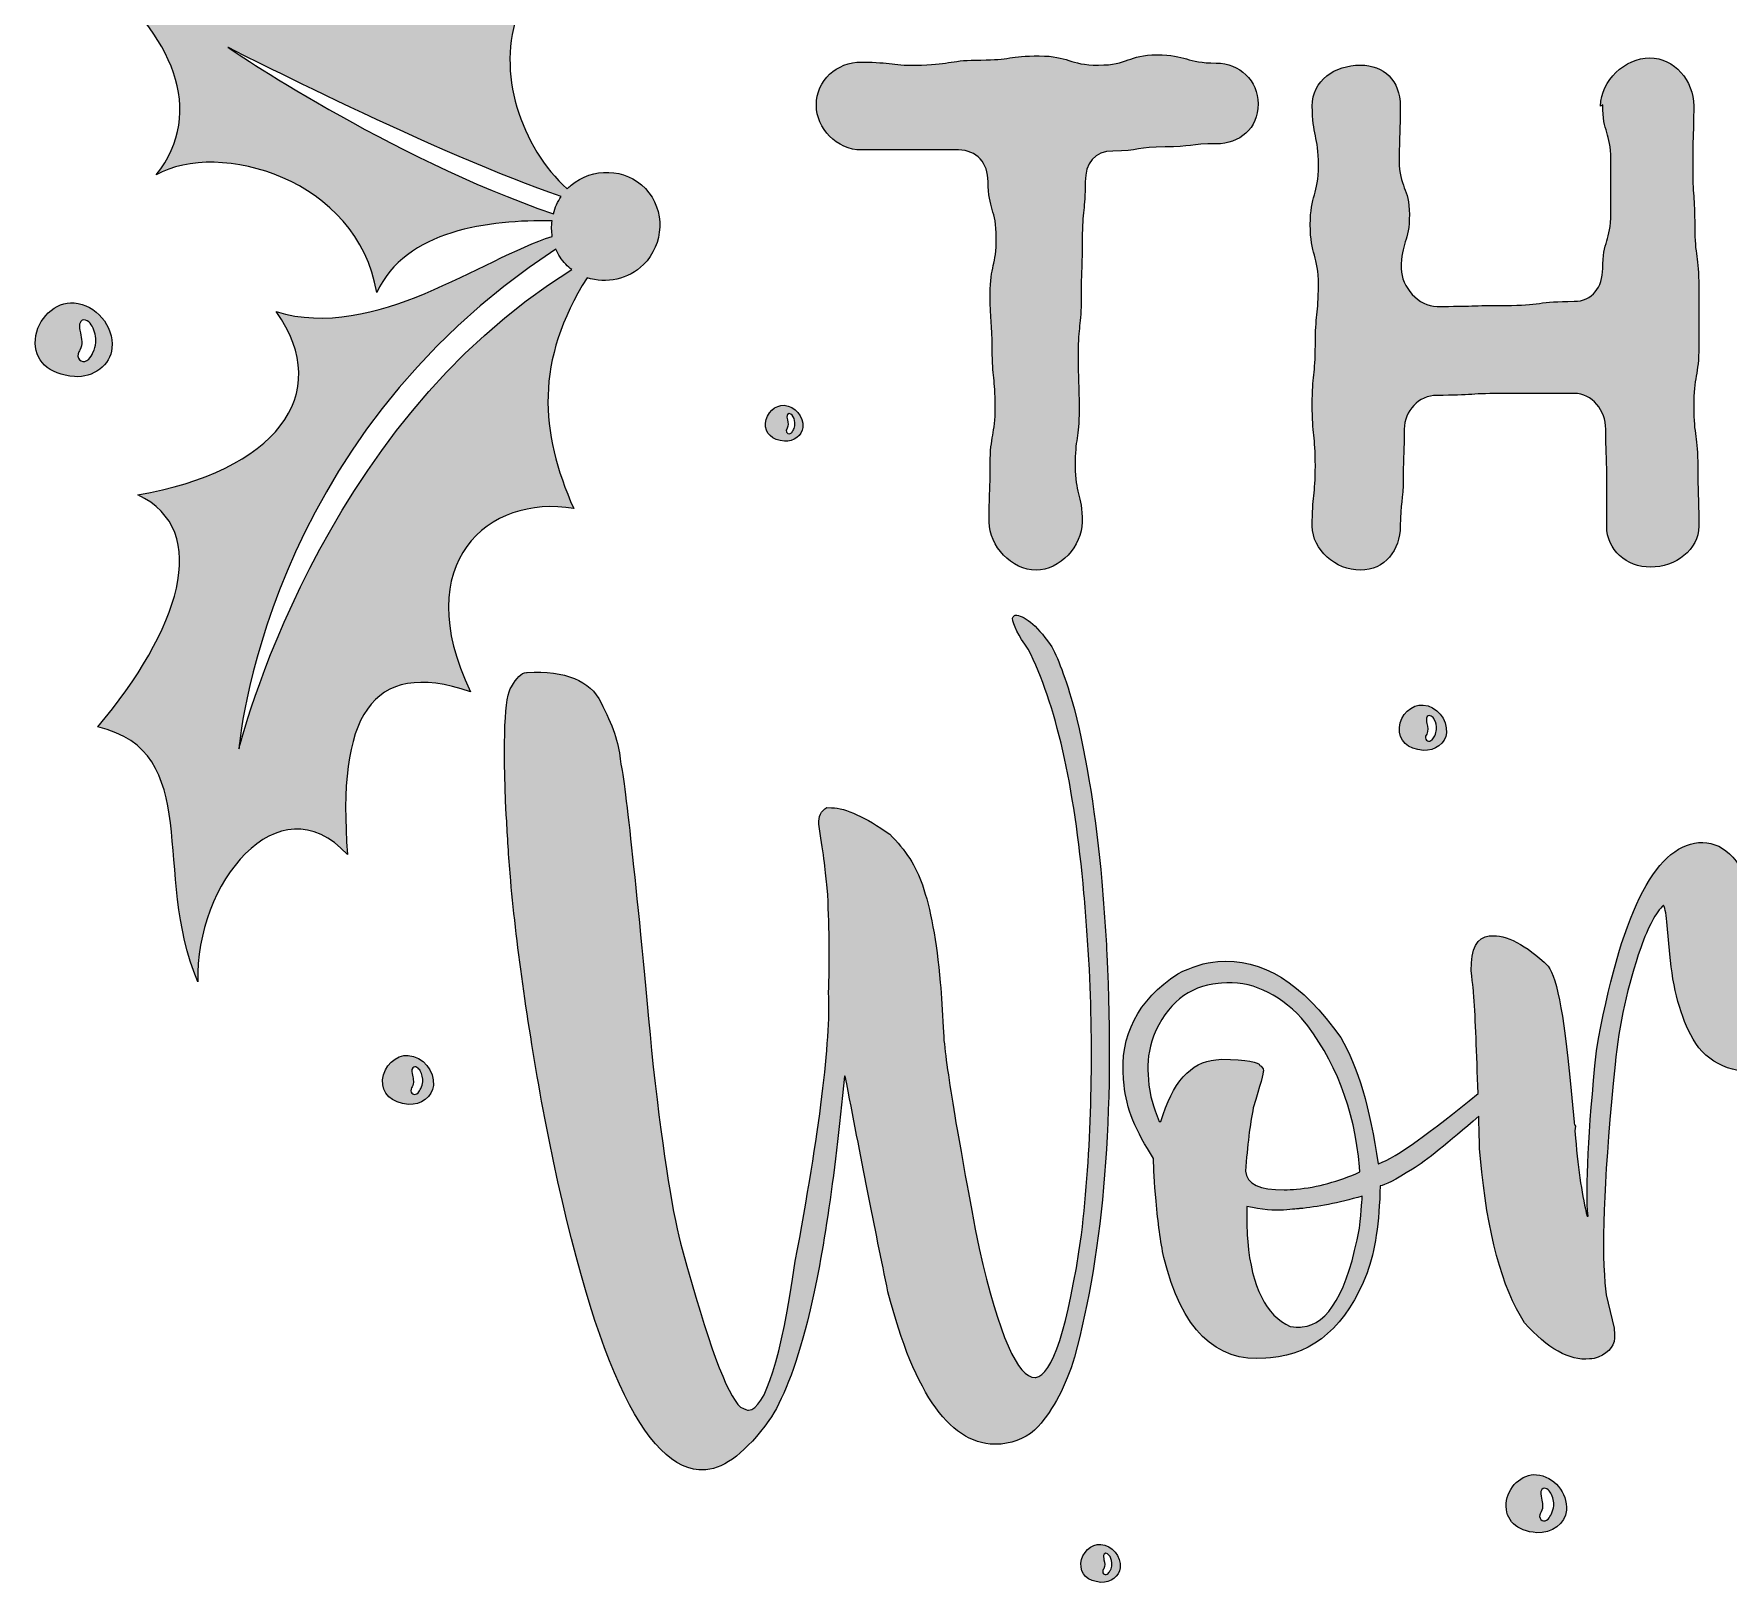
# Model space of a CAD drawing. Header units: inches. Extents: x 89 to 991, y -981 to -100.
# Drawn here: x 89 to 610, y -962 to -485 of the extents above; entities that cross this region are included whole.
import ezdxf

# ---------------------------------------------------------------- set-up
doc = ezdxf.new("R2010")
doc.units = ezdxf.units.IN
doc.header["$MEASUREMENT"] = 0
doc.layers.add('Layer 1', color=7, linetype='Continuous')

# ---------------------------------------------------------------- blocks, each defined once
blk = doc.blocks.new('block 2')
at = {"layer": 'Layer 1', "true_color": 0xffffff}
h = blk.add_hatch(color=7, dxfattribs=at)
h.dxf.hatch_style = 2
edge = h.paths.add_edge_path()
edge.add_spline(control_points=[(255, -630.78), (244.44, -607.07), (243.06, -585.25), (259.08, -559.68), (264.98, -561.64), (271.87, -560.22), (276.47, -555.66), (282.74, -549.44), (283.33, -538.84), (277.06, -532.25), (270.92, -525.8), (260.66, -525.75), (254.19, -531.19), (253.76, -531.55), (253.34, -531.94), (252.95, -532.34), (238.74, -519.51), (230.91, -496.26), (237.99, -477.56), (219.1, -485.44), (179.45, -483.73), (178.11, -443.88), (167.65, -462.53), (147.37, -483.06), (108.23, -466.61), (131, -483.97), (142.04, -508.7), (126.44, -528.02), (145.55, -517.09), (188.56, -529.23), (194.31, -564.29), (203.17, -544.95), (229.03, -541.82), (248.31, -542.2), (248.11, -543.79), (248.13, -545.4), (248.38, -546.99), (226.95, -553.51), (193.75, -579.46), (163.37, -570.14), (181.69, -595.89), (162.62, -619.34), (120.77, -626.56), (143.89, -637.51), (133.38, -668.39), (108.42, -698.01), (141.24, -705.7), (124.94, -743.04), (139.25, -776.47), (138.33, -746.47), (163.91, -714.28), (185.33, -737.32), (182, -695.25), (192.31, -676.67), (223.19, -687.17), (204.11, -647.51), (228.66, -626.31), (255, -630.78)], knot_values=[0, 0, 0, 0, 1, 1, 1, 2, 2, 2, 3, 3, 3, 4, 4, 4, 5, 5, 5, 6, 6, 6, 7, 7, 7, 8, 8, 8, 9, 9, 9, 10, 10, 10, 11, 11, 11, 12, 12, 12, 13, 13, 13, 14, 14, 14, 15, 15, 15, 16, 16, 16, 17, 17, 17, 18, 18, 18, 19, 19, 19, 19], degree=3, periodic=1)
edge = h.paths.add_edge_path()
edge.add_spline(control_points=[(148.51, -488.75), (148.51, -488.75), (214.65, -522.5), (251.12, -534.64), (250.01, -536.29), (249.2, -538.11), (248.72, -540.02), (197.9, -522.6), (148.51, -488.75), (148.51, -488.75)], knot_values=[0, 0, 0, 0, 1, 1, 1, 2, 2, 2, 3, 3, 3, 3], degree=3, periodic=1)
edge = h.paths.add_edge_path()
edge.add_spline(control_points=[(151.89, -704.8), (151.89, -704.8), (158.92, -610.1), (249.48, -550.9), (250.2, -552.57), (251.19, -554.15), (252.52, -555.54), (253.1, -556.16), (253.73, -556.7), (254.39, -557.2), (175.98, -605.66), (151.89, -704.8), (151.89, -704.8)], knot_values=[0, 0, 0, 0, 1, 1, 1, 2, 2, 2, 3, 3, 3, 4, 4, 4, 4], degree=3, periodic=1)
h = blk.add_hatch(color=7, dxfattribs=at)
h.dxf.hatch_style = 2
edge = h.paths.add_edge_path()
edge.add_spline(control_points=[(411.56, -547.75), (411.56, -538.93), (412.5, -538.93), (412.5, -530.12), (412.5, -524.45), (415.34, -520.67), (421.01, -520.67), (428.88, -520.67), (428.88, -519.41), (437.06, -519.41), (444.94, -519.41), (444.94, -518.47), (452.81, -518.47), (460.05, -518.47), (465.72, -513.74), (465.72, -506.19), (465.72, -498.94), (460.05, -493.59), (452.81, -493.59), (443.68, -493.59), (443.68, -491.07), (434.54, -491.07), (425.73, -491.07), (425.73, -494.22), (416.59, -494.22), (407.46, -494.22), (407.46, -491.39), (398.33, -491.39), (389.2, -491.39), (389.2, -492.65), (380.39, -492.65), (371.25, -492.65), (371.25, -493.91), (362.12, -494.22), (352.99, -494.54), (352.99, -493.28), (343.86, -493.28), (343.86, -493.28), (343.54, -493.28), (343.54, -493.28), (335.99, -493.28), (329.69, -498.94), (329.69, -506.5), (329.69, -513.74), (335.99, -520.36), (343.54, -520.36), (351.1, -520.36), (351.1, -520.36), (358.34, -520.36), (366.21, -520.36), (366.21, -520.36), (373.46, -520.36), (379.13, -520.36), (382.59, -524.45), (382.59, -530.12), (382.59, -538.62), (385.11, -538.62), (385.11, -547.44), (385.11, -555.94), (383.22, -555.94), (383.22, -564.75), (383.22, -573.26), (383.85, -573.26), (383.85, -581.76), (383.85, -590.57), (384.79, -590.57), (384.79, -599.39), (384.79, -608.21), (383.22, -608.21), (383.22, -617.02), (383.22, -626.16), (382.9, -626.16), (382.9, -634.97), (382.9, -642.21), (389.83, -649.77), (397.39, -649.77), (404.63, -649.77), (411.56, -642.21), (411.56, -634.97), (411.56, -626.16), (409.35, -626.16), (409.35, -617.65), (409.35, -609.15), (410.61, -609.15), (410.61, -600.34), (410.61, -591.83), (410.3, -591.83), (410.3, -583.02), (410.3, -574.52), (411.24, -574.52), (411.24, -565.7), (411.24, -556.88), (411.56, -556.88), (411.56, -547.75)], knot_values=[0, 0, 0, 0, 1, 1, 1, 2, 2, 2, 3, 3, 3, 4, 4, 4, 5, 5, 5, 6, 6, 6, 7, 7, 7, 8, 8, 8, 9, 9, 9, 10, 10, 10, 11, 11, 11, 12, 12, 12, 13, 13, 13, 14, 14, 14, 15, 15, 15, 16, 16, 16, 17, 17, 17, 18, 18, 18, 19, 19, 19, 20, 20, 20, 21, 21, 21, 22, 22, 22, 23, 23, 23, 24, 24, 24, 25, 25, 25, 26, 26, 26, 27, 27, 27, 28, 28, 28, 29, 29, 29, 30, 30, 30, 31, 31, 31, 31], degree=3, periodic=1)
h = blk.add_hatch(color=7, dxfattribs=at)
h.dxf.hatch_style = 2
edge = h.paths.add_edge_path()
edge.add_spline(control_points=[(571.83, -506.5), (571.83, -515), (574.35, -515), (574.35, -523.19), (574.35, -531.69), (574.35, -531.69), (574.35, -539.88), (574.35, -548.38), (571.83, -548.38), (571.83, -556.88), (571.83, -562.55), (568.69, -566.96), (563.02, -566.96), (552.31, -566.96), (552.31, -568.22), (541.92, -568.22), (531.53, -568.22), (531.53, -568.53), (520.82, -568.53), (515.16, -568.53), (509.8, -562.55), (509.8, -556.88), (509.8, -548.7), (512.32, -548.7), (512.32, -540.19), (512.32, -532.01), (509.17, -532.01), (509.17, -523.5), (509.17, -515), (509.49, -515), (509.49, -506.82), (509.49, -498.94), (504.45, -494.22), (497.21, -494.22), (489.34, -494.22), (482.41, -498.94), (482.41, -506.82), (482.41, -515.95), (484.3, -515.95), (484.3, -525.08), (484.3, -534.21), (481.78, -534.21), (481.78, -543.34), (481.78, -552.79), (484.3, -552.79), (484.3, -561.92), (484.3, -571.05), (483.35, -571.05), (483.35, -580.5), (483.35, -589.63), (482.41, -589.63), (482.41, -598.76), (482.41, -608.21), (483.35, -608.21), (483.35, -617.65), (483.35, -626.79), (482.41, -626.79), (482.41, -636.23), (482.41, -643.47), (489.65, -649.77), (497.21, -649.77), (504.77, -649.77), (509.49, -643.47), (509.49, -636.23), (509.49, -628.68), (510.43, -628.68), (510.43, -621.12), (510.43, -613.56), (510.75, -613.56), (510.75, -606.32), (510.75, -600.65), (515.16, -595.93), (520.82, -595.93), (531.53, -595.93), (531.53, -595.3), (541.92, -595.3), (552.31, -595.3), (552.31, -595.3), (563.02, -595.3), (568.69, -595.3), (572.78, -600.65), (572.78, -606.32), (572.78, -613.56), (573.09, -613.56), (573.09, -621.12), (573.09, -628.68), (573.09, -628.68), (573.09, -636.23), (573.09, -643.47), (579.08, -648.83), (586.63, -648.83), (594.19, -648.83), (601.43, -643.47), (601.43, -636.23), (601.43, -626.79), (601.12, -626.79), (601.12, -617.97), (601.12, -608.52), (599.86, -608.52), (599.86, -599.39), (599.86, -589.94), (601.43, -589.94), (601.43, -580.81), (601.43, -571.68), (601.43, -571.68), (601.43, -562.55), (601.43, -553.1), (600.17, -553.1), (600.17, -543.97), (600.17, -534.53), (599.54, -534.53), (599.54, -525.08), (599.54, -515.95), (599.86, -515.95), (599.86, -506.82), (599.86, -498.94), (593.88, -492.02), (586.32, -492.02), (578.76, -492.02), (571.21, -498.94), (571.21, -506.82), (571.21, -506.82), (571.83, -506.5), (571.83, -506.5)], knot_values=[0, 0, 0, 0, 1, 1, 1, 2, 2, 2, 3, 3, 3, 4, 4, 4, 5, 5, 5, 6, 6, 6, 7, 7, 7, 8, 8, 8, 9, 9, 9, 10, 10, 10, 11, 11, 11, 12, 12, 12, 13, 13, 13, 14, 14, 14, 15, 15, 15, 16, 16, 16, 17, 17, 17, 18, 18, 18, 19, 19, 19, 20, 20, 20, 21, 21, 21, 22, 22, 22, 23, 23, 23, 24, 24, 24, 25, 25, 25, 26, 26, 26, 27, 27, 27, 28, 28, 28, 29, 29, 29, 30, 30, 30, 31, 31, 31, 32, 32, 32, 33, 33, 33, 34, 34, 34, 35, 35, 35, 36, 36, 36, 37, 37, 37, 38, 38, 38, 39, 39, 39, 40, 40, 40, 41, 41, 41, 41], degree=3, periodic=1)
h = blk.add_hatch(color=7, dxfattribs=at)
h.dxf.hatch_style = 2
edge = h.paths.add_edge_path()
edge.add_spline(control_points=[(112.79, -581.36), (113.34, -574.46), (107.92, -568), (101.1, -567.41), (95.39, -566.92), (89.67, -572.35), (89.21, -578.69), (88.75, -585.2), (93.25, -589.49), (101.24, -590.14), (106.96, -590.61), (112.38, -586.49), (112.79, -581.36)], knot_values=[0, 0, 0, 0, 1, 1, 1, 2, 2, 2, 3, 3, 3, 4, 4, 4, 4], degree=3, periodic=1)
edge = h.paths.add_edge_path()
edge.add_spline(control_points=[(106.94, -582.77), (106.58, -583.49), (106.2, -584.22), (105.63, -584.79), (104.13, -586.28), (101.9, -585.29), (102.38, -583.08), (102.47, -582.67), (102.71, -582.32), (102.91, -581.96), (103.87, -580.23), (103.41, -578.47), (103.05, -576.66), (102.85, -575.66), (102.44, -574.05), (103.19, -573.18), (104.33, -571.83), (106.13, -573.52), (106.7, -574.61), (107.54, -576.21), (107.94, -577.94), (107.81, -579.65), (107.74, -580.71), (107.45, -581.76), (106.94, -582.77)], knot_values=[0, 0, 0, 0, 1, 1, 1, 2, 2, 2, 3, 3, 3, 4, 4, 4, 5, 5, 5, 6, 6, 6, 7, 7, 7, 8, 8, 8, 8], degree=3, periodic=1)
h = blk.add_hatch(color=7, dxfattribs=at)
h.dxf.hatch_style = 2
edge = h.paths.add_edge_path()
edge.add_spline(control_points=[(314.05, -604.47), (313.82, -607.64), (316.01, -609.72), (319.9, -610.04), (322.69, -610.27), (325.32, -608.26), (325.52, -605.77), (325.79, -602.41), (323.15, -599.26), (319.83, -598.98), (317.05, -598.74), (314.27, -601.38), (314.05, -604.47)], knot_values=[0, 0, 0, 0, 1, 1, 1, 2, 2, 2, 3, 3, 3, 4, 4, 4, 4], degree=3, periodic=1)
edge = h.paths.add_edge_path()
edge.add_spline(control_points=[(320.78, -603.48), (320.68, -602.99), (320.49, -602.21), (320.85, -601.78), (321.41, -601.13), (322.28, -601.95), (322.56, -602.48), (322.97, -603.26), (323.16, -604.1), (323.1, -604.93), (323.06, -605.45), (322.92, -605.96), (322.68, -606.45), (322.5, -606.8), (322.32, -607.16), (322.04, -607.43), (321.31, -608.16), (320.22, -607.68), (320.45, -606.6), (320.5, -606.4), (320.61, -606.23), (320.71, -606.06), (321.18, -605.22), (320.96, -604.36), (320.78, -603.48)], knot_values=[0, 0, 0, 0, 1, 1, 1, 2, 2, 2, 3, 3, 3, 4, 4, 4, 5, 5, 5, 6, 6, 6, 7, 7, 7, 8, 8, 8, 8], degree=3, periodic=1)
h = blk.add_hatch(color=7, dxfattribs=at)
h.dxf.hatch_style = 2
edge = h.paths.add_edge_path()
edge.add_spline(control_points=[(419.16, -768.02), (418.76, -760.3), (418.24, -752.82), (417.6, -745.59), (415.84, -725.78), (413.04, -708.14), (409.2, -692.67), (406.45, -682.98), (403.96, -676.29), (401.74, -672.61), (397.22, -666.48), (393.6, -663.49), (390.87, -663.64), (390.58, -663.66), (390.33, -663.97), (390.1, -664.56), (390.28, -666.62), (391.89, -669.79), (394.92, -674.07), (403.4, -690.73), (409.13, -715.82), (412.11, -749.34), (412.77, -756.76), (413.32, -764.57), (413.76, -772.76), (415.13, -800.94), (414.33, -828.17), (411.37, -854.46), (407.11, -883.23), (402.4, -897.85), (397.24, -898.31), (397.24, -898.31), (397.1, -898.32), (397.1, -898.32), (391.73, -898.61), (385.96, -885.4), (379.8, -858.68), (373.49, -825.93), (369.85, -804.2), (368.9, -793.5), (368.9, -793.5), (368.78, -790.53), (368.78, -790.53), (368.53, -785.63), (368.22, -781.02), (367.84, -776.7), (366.69, -763.84), (364.85, -753.83), (362.33, -746.67), (360.5, -741.06), (357.16, -735.87), (352.28, -731.09), (344.81, -725.79), (338.84, -723.06), (334.38, -722.89), (334.38, -722.89), (332.95, -722.87), (332.95, -722.87), (331.15, -723.88), (330.31, -725.57), (330.42, -727.93), (331.7, -735.95), (332.54, -742.17), (332.93, -746.58), (332.93, -746.58), (333.21, -749.68), (333.21, -749.68), (333.72, -760.8), (333.81, -770.87), (333.48, -779.89), (334.15, -794.88), (330.73, -822.44), (323.22, -862.58), (318.8, -892.69), (314.01, -907.97), (308.84, -908.43), (308.46, -908.47), (307.63, -908.16), (306.35, -907.52), (302.12, -903.64), (296.13, -887.42), (288.39, -858.86), (285.66, -849.36), (282.67, -830.65), (279.43, -802.73), (274.37, -747.91), (271.01, -716.55), (269.37, -708.65), (269.37, -708.65), (269.29, -707.8), (269.29, -707.8), (268.88, -703.11), (266.89, -697.32), (263.35, -690.44), (260.01, -683.73), (252.45, -680.67), (240.67, -681.24), (240.67, -681.24), (240.39, -681.27), (240.39, -681.27), (238.88, -681.4), (237.36, -682.86), (235.81, -685.65), (233.68, -688.39), (233.15, -701.55), (234.2, -725.11), (234.2, -725.11), (234.38, -727.09), (234.38, -727.09), (234.6, -732.84), (235.01, -738.96), (235.58, -745.44), (237.44, -766.38), (240.93, -790.72), (246.05, -818.47), (260.3, -891.59), (276.72, -927.71), (295.29, -926.81), (295.29, -926.81), (295.71, -926.78), (295.71, -926.78), (301.72, -926.24), (308.18, -921.17), (315.08, -911.57), (319.21, -905.81), (323.18, -895.61), (326.99, -880.98), (331.52, -862.79), (335.3, -837.65), (338.32, -805.59), (338.32, -805.59), (338.6, -805.56), (338.6, -805.56), (343.37, -830.5), (347.75, -852.64), (351.74, -871.97), (359.98, -903.98), (371.35, -919.63), (385.87, -918.91), (385.87, -918.91), (386.57, -918.84), (386.57, -918.84), (391.17, -918.44), (394.98, -916.63), (398.01, -913.43), (402.74, -908.09), (406.46, -900.99), (409.18, -892.13), (418.22, -858.59), (421.55, -817.21), (419.16, -768.02)], knot_values=[0, 0, 0, 0, 1, 1, 1, 2, 2, 2, 3, 3, 3, 4, 4, 4, 5, 5, 5, 6, 6, 6, 7, 7, 7, 8, 8, 8, 9, 9, 9, 10, 10, 10, 11, 11, 11, 12, 12, 12, 13, 13, 13, 14, 14, 14, 15, 15, 15, 16, 16, 16, 17, 17, 17, 18, 18, 18, 19, 19, 19, 20, 20, 20, 21, 21, 21, 22, 22, 22, 23, 23, 23, 24, 24, 24, 25, 25, 25, 26, 26, 26, 27, 27, 27, 28, 28, 28, 29, 29, 29, 30, 30, 30, 31, 31, 31, 32, 32, 32, 33, 33, 33, 34, 34, 34, 35, 35, 35, 36, 36, 36, 37, 37, 37, 38, 38, 38, 39, 39, 39, 40, 40, 40, 41, 41, 41, 42, 42, 42, 43, 43, 43, 44, 44, 44, 45, 45, 45, 46, 46, 46, 47, 47, 47, 48, 48, 48, 49, 49, 49, 50, 50, 50, 50], degree=3, periodic=1)
h = blk.add_hatch(color=7, dxfattribs=at)
h.dxf.hatch_style = 2
edge = h.paths.add_edge_path()
edge.add_spline(control_points=[(509.22, -698.21), (508.93, -702.21), (511.7, -704.84), (516.62, -705.25), (520.13, -705.53), (523.46, -703), (523.72, -699.85), (524.06, -695.61), (520.72, -691.63), (516.53, -691.27), (513.02, -690.97), (509.5, -694.31), (509.22, -698.21)], knot_values=[0, 0, 0, 0, 1, 1, 1, 2, 2, 2, 3, 3, 3, 4, 4, 4, 4], degree=3, periodic=1)
edge = h.paths.add_edge_path()
edge.add_spline(control_points=[(517.73, -696.95), (517.6, -696.34), (517.35, -695.35), (517.81, -694.82), (518.52, -693.99), (519.62, -695.03), (519.97, -695.7), (520.49, -696.68), (520.73, -697.74), (520.66, -698.8), (520.61, -699.45), (520.43, -700.1), (520.12, -700.72), (519.9, -701.16), (519.67, -701.61), (519.31, -701.96), (518.39, -702.87), (517.02, -702.26), (517.31, -700.9), (517.37, -700.65), (517.51, -700.44), (517.64, -700.22), (518.23, -699.15), (517.95, -698.07), (517.73, -696.95)], knot_values=[0, 0, 0, 0, 1, 1, 1, 2, 2, 2, 3, 3, 3, 4, 4, 4, 5, 5, 5, 6, 6, 6, 7, 7, 7, 8, 8, 8, 8], degree=3, periodic=1)
h = blk.add_hatch(color=7, dxfattribs=at)
h.dxf.hatch_style = 2
edge = h.paths.add_edge_path()
edge.add_spline(control_points=[(632.21, -797.93), (632.1, -796.61), (631.55, -795.76), (630.57, -795.38), (630.57, -795.38), (630.15, -795.41), (630.15, -795.41), (629.39, -795.48), (628.75, -795.68), (628.21, -796.01), (626.14, -796.19), (624.31, -792.05), (622.71, -783.58), (620.43, -764.38), (618.94, -752.97), (618.24, -749.34), (614.04, -738.26), (608.42, -733.03), (601.37, -733.66), (587.66, -734.88), (577.17, -756.26), (569.88, -797.79), (567.38, -823), (566.53, -839.96), (567.31, -848.7), (567.31, -848.7), (567.02, -848.72), (567.02, -848.72), (565.57, -842.98), (564.38, -834.95), (563.46, -824.62), (563.46, -824.62), (563.26, -822.37), (563.26, -822.37), (563.26, -822.37), (563.42, -820.93), (563.42, -820.93), (563.2, -820.67), (563.07, -820.26), (563.02, -819.69), (563.02, -819.69), (562.36, -812.22), (562.36, -812.22), (560.27, -788.75), (557.84, -775.25), (555.07, -771.7), (548.13, -765.03), (542.18, -761.92), (537.2, -762.36), (537.2, -762.36), (536.92, -762.39), (536.92, -762.39), (533.17, -762.72), (531.3, -766.29), (531.34, -773.1), (531.83, -777.51), (532.11, -780.18), (532.2, -781.12), (532.62, -788.14), (533.04, -798.11), (533.45, -810.91), (518.69, -823.11), (508.45, -830.37), (502.84, -832.56), (502.84, -832.56), (502.7, -832.57), (502.7, -832.57), (500.22, -815.38), (496.37, -802.43), (491.15, -793.71), (479.43, -776.86), (466.81, -769.04), (453.29, -770.24), (449.35, -770.59), (445.25, -771.86), (440.99, -774.03), (428.66, -782.22), (423.09, -793.04), (424.28, -806.47), (424.28, -806.47), (424.45, -808.3), (424.45, -808.3), (425.06, -815.25), (428.1, -822.78), (433.56, -830.91), (433.53, -833.85), (433.78, -838.23), (434.3, -844.05), (434.89, -850.72), (435.69, -856.51), (436.69, -861.44), (442.15, -883.48), (452.63, -893.81), (468.12, -892.43), (468.12, -892.43), (469.53, -892.31), (469.53, -892.31), (483.06, -891.11), (492.97, -882.37), (499.29, -866.1), (501.73, -859.54), (503.07, -850.62), (503.3, -839.34), (504.61, -839.22), (507.94, -837.51), (513.27, -834.19), (517.46, -831.59), (524.29, -826.12), (533.66, -817.87), (533.75, -821.09), (533.85, -824.41), (533.94, -827.95), (533.94, -827.95), (534.21, -830.91), (534.21, -830.91), (536.24, -853.82), (540.77, -870.69), (547.79, -881.52), (554.84, -889.51), (561.51, -893.22), (567.8, -892.66), (568.74, -892.58), (569.62, -892.41), (570.45, -892.14), (574.09, -890.5), (575.78, -888.17), (575.51, -885.16), (575.51, -885.16), (575.34, -883.19), (575.34, -883.19), (575.34, -883.19), (572.86, -872.91), (572.86, -872.91), (572.86, -872.91), (572.54, -869.24), (572.54, -869.24), (571.39, -856.28), (572.42, -833.86), (575.65, -801.96), (576.91, -789.54), (579.53, -777.57), (583.53, -766.05), (585.87, -759.41), (588.23, -755.04), (590.6, -752.93), (591.06, -753.93), (591.44, -756.03), (591.72, -759.22), (591.72, -759.22), (592.5, -767.95), (592.5, -767.95), (593.45, -778.66), (595.83, -787.39), (599.65, -794.15), (604.12, -801.8), (611.84, -805.13), (622.83, -804.15), (622.83, -804.15), (623.11, -804.13), (623.11, -804.13), (628.84, -803.62), (631.87, -801.56), (632.21, -797.93)], knot_values=[0, 0, 0, 0, 1, 1, 1, 2, 2, 2, 3, 3, 3, 4, 4, 4, 5, 5, 5, 6, 6, 6, 7, 7, 7, 8, 8, 8, 9, 9, 9, 10, 10, 10, 11, 11, 11, 12, 12, 12, 13, 13, 13, 14, 14, 14, 15, 15, 15, 16, 16, 16, 17, 17, 17, 18, 18, 18, 19, 19, 19, 20, 20, 20, 21, 21, 21, 22, 22, 22, 23, 23, 23, 24, 24, 24, 25, 25, 25, 26, 26, 26, 27, 27, 27, 28, 28, 28, 29, 29, 29, 30, 30, 30, 31, 31, 31, 32, 32, 32, 33, 33, 33, 34, 34, 34, 35, 35, 35, 36, 36, 36, 37, 37, 37, 38, 38, 38, 39, 39, 39, 40, 40, 40, 41, 41, 41, 42, 42, 42, 43, 43, 43, 44, 44, 44, 45, 45, 45, 46, 46, 46, 47, 47, 47, 48, 48, 48, 49, 49, 49, 50, 50, 50, 51, 51, 51, 52, 52, 52, 53, 53, 53, 54, 54, 54, 54], degree=3, periodic=1)
edge = h.paths.add_edge_path()
edge.add_spline(control_points=[(466.22, -802.31), (466.12, -801.19), (462.23, -800.54), (454.55, -800.37), (454.55, -800.37), (452.72, -800.53), (452.72, -800.53), (444.92, -801.22), (439.29, -807.55), (435.8, -819.5), (435.8, -819.5), (435.24, -819.55), (435.24, -819.55), (433.41, -814.88), (432.37, -811.14), (432.12, -808.33), (432.12, -808.33), (431.83, -805.09), (431.83, -805.09), (431.49, -801.33), (432.04, -797.4), (433.48, -793.3), (437.6, -783.28), (444.27, -777.86), (453.47, -777.04), (453.47, -777.04), (454.45, -776.95), (454.45, -776.95), (463.38, -776.16), (471.6, -779.74), (479.12, -787.68), (489.42, -800.3), (495.37, -815.58), (496.96, -833.51), (496.96, -833.51), (497.1, -835.06), (497.1, -835.06), (490.45, -838.02), (483.94, -839.78), (477.55, -840.35), (476.24, -840.46), (474.96, -840.53), (473.73, -840.54), (466.18, -840.74), (462.23, -838.82), (461.87, -834.79), (462.4, -826.98), (463.2, -820.47), (464.25, -815.27), (466.37, -808.26), (467.41, -804.48), (467.36, -803.91), (467.28, -803.07), (466.9, -802.54), (466.22, -802.31)], knot_values=[0, 0, 0, 0, 1, 1, 1, 2, 2, 2, 3, 3, 3, 4, 4, 4, 5, 5, 5, 6, 6, 6, 7, 7, 7, 8, 8, 8, 9, 9, 9, 10, 10, 10, 11, 11, 11, 12, 12, 12, 13, 13, 13, 14, 14, 14, 15, 15, 15, 16, 16, 16, 17, 17, 17, 18, 18, 18, 18], degree=3, periodic=1)
edge = h.paths.add_edge_path()
edge.add_spline(control_points=[(496.93, -852.39), (493.28, -871.93), (487.41, -882.06), (479.33, -882.78), (479.33, -882.78), (478.77, -882.83), (478.77, -882.83), (478.11, -882.89), (477.07, -882.84), (475.64, -882.68), (468.14, -879.28), (463.76, -870.53), (462.51, -856.45), (462.3, -854.1), (462.23, -850.61), (462.29, -845.96), (462.29, -845.96), (462.27, -845.68), (462.27, -845.68), (466.9, -846.69), (470.67, -847.06), (473.58, -846.8), (476.49, -846.55), (478.13, -846.4), (478.51, -846.37), (483.96, -845.88), (490.37, -844.6), (497.76, -842.53), (497.82, -843.19), (497.54, -846.47), (496.93, -852.39)], knot_values=[0, 0, 0, 0, 1, 1, 1, 2, 2, 2, 3, 3, 3, 4, 4, 4, 5, 5, 5, 6, 6, 6, 7, 7, 7, 8, 8, 8, 9, 9, 9, 10, 10, 10, 10], degree=3, periodic=1)
h = blk.add_hatch(color=7, dxfattribs=at)
h.dxf.hatch_style = 2
edge = h.paths.add_edge_path()
edge.add_spline(control_points=[(204.03, -799.18), (200.24, -798.85), (196.45, -802.45), (196.14, -806.66), (195.84, -810.98), (198.82, -813.82), (204.13, -814.25), (207.92, -814.56), (211.51, -811.83), (211.79, -808.43), (212.15, -803.85), (208.56, -799.57), (204.03, -799.18)], knot_values=[0, 0, 0, 0, 1, 1, 1, 2, 2, 2, 3, 3, 3, 4, 4, 4, 4], degree=3, periodic=1)
edge = h.paths.add_edge_path()
edge.add_spline(control_points=[(207.91, -809.36), (207.66, -809.84), (207.42, -810.33), (207.04, -810.7), (206.04, -811.69), (204.56, -811.03), (204.88, -809.57), (204.94, -809.3), (205.09, -809.07), (205.23, -808.83), (205.87, -807.68), (205.56, -806.51), (205.32, -805.31), (205.19, -804.64), (204.92, -803.58), (205.41, -803), (206.17, -802.11), (207.36, -803.23), (207.74, -803.95), (208.3, -805.01), (208.57, -806.16), (208.48, -807.29), (208.43, -808), (208.24, -808.7), (207.91, -809.36)], knot_values=[0, 0, 0, 0, 1, 1, 1, 2, 2, 2, 3, 3, 3, 4, 4, 4, 5, 5, 5, 6, 6, 6, 7, 7, 7, 8, 8, 8, 8], degree=3, periodic=1)
h = blk.add_hatch(color=7, dxfattribs=at)
h.dxf.hatch_style = 2
edge = h.paths.add_edge_path()
edge.add_spline(control_points=[(551.46, -928.3), (546.97, -927.91), (542.47, -932.18), (542.12, -937.16), (541.75, -942.28), (545.29, -945.65), (551.57, -946.16), (556.07, -946.53), (560.33, -943.29), (560.65, -939.26), (561.08, -933.84), (556.82, -928.76), (551.46, -928.3)], knot_values=[0, 0, 0, 0, 1, 1, 1, 2, 2, 2, 3, 3, 3, 4, 4, 4, 4], degree=3, periodic=1)
edge = h.paths.add_edge_path()
edge.add_spline(control_points=[(556.05, -940.37), (555.76, -940.93), (555.47, -941.51), (555.02, -941.96), (553.84, -943.13), (552.09, -942.35), (552.46, -940.61), (552.53, -940.29), (552.72, -940.01), (552.88, -939.73), (553.64, -938.37), (553.28, -936.99), (552.99, -935.56), (552.83, -934.78), (552.52, -933.52), (553.1, -932.83), (554, -931.77), (555.41, -933.1), (555.86, -933.96), (556.52, -935.21), (556.84, -936.57), (556.74, -937.92), (556.67, -938.75), (556.45, -939.58), (556.05, -940.37)], knot_values=[0, 0, 0, 0, 1, 1, 1, 2, 2, 2, 3, 3, 3, 4, 4, 4, 5, 5, 5, 6, 6, 6, 7, 7, 7, 8, 8, 8, 8], degree=3, periodic=1)
h = blk.add_hatch(color=7, dxfattribs=at)
h.dxf.hatch_style = 2
edge = h.paths.add_edge_path()
edge.add_spline(control_points=[(417.26, -949.78), (414.33, -949.53), (411.4, -952.31), (411.16, -955.57), (410.92, -958.91), (413.23, -961.1), (417.33, -961.44), (420.27, -961.68), (423.05, -959.57), (423.26, -956.94), (423.54, -953.4), (420.76, -950.08), (417.26, -949.78)], knot_values=[0, 0, 0, 0, 1, 1, 1, 2, 2, 2, 3, 3, 3, 4, 4, 4, 4], degree=3, periodic=1)
edge = h.paths.add_edge_path()
edge.add_spline(control_points=[(420.26, -957.66), (420.07, -958.03), (419.88, -958.4), (419.59, -958.69), (418.81, -959.46), (417.67, -958.95), (417.91, -957.82), (417.96, -957.61), (418.08, -957.43), (418.19, -957.24), (418.68, -956.36), (418.45, -955.45), (418.26, -954.52), (418.16, -954.01), (417.95, -953.19), (418.33, -952.74), (418.92, -952.05), (419.84, -952.92), (420.13, -953.47), (420.56, -954.29), (420.77, -955.18), (420.7, -956.06), (420.66, -956.6), (420.52, -957.14), (420.26, -957.66)], knot_values=[0, 0, 0, 0, 1, 1, 1, 2, 2, 2, 3, 3, 3, 4, 4, 4, 5, 5, 5, 6, 6, 6, 7, 7, 7, 8, 8, 8, 8], degree=3, periodic=1)
at = {"layer": 'Layer 1', "lineweight": 0}
for points, knots in [([(255, -630.78), (244.44, -607.07), (243.06, -585.25), (259.08, -559.68), (264.98, -561.64), (271.87, -560.22), (276.47, -555.66), (282.74, -549.44), (283.33, -538.84), (277.06, -532.25), (270.92, -525.8), (260.66, -525.75), (254.19, -531.19), (253.76, -531.55), (253.34, -531.94), (252.95, -532.34), (238.74, -519.51), (230.91, -496.26), (237.99, -477.56), (219.1, -485.44), (179.45, -483.73), (178.11, -443.88), (167.65, -462.53), (147.37, -483.06), (108.23, -466.61), (131, -483.97), (142.04, -508.7), (126.44, -528.02), (145.55, -517.09), (188.56, -529.23), (194.31, -564.29), (203.17, -544.95), (229.03, -541.82), (248.31, -542.2), (248.11, -543.79), (248.13, -545.4), (248.38, -546.99), (226.95, -553.51), (193.75, -579.46), (163.37, -570.14), (181.69, -595.89), (162.62, -619.34), (120.77, -626.56), (143.89, -637.51), (133.38, -668.39), (108.42, -698.01), (141.24, -705.7), (124.94, -743.04), (139.25, -776.47), (138.33, -746.47), (163.91, -714.28), (185.33, -737.32), (182, -695.25), (192.31, -676.67), (223.19, -687.17), (204.11, -647.51), (228.66, -626.31), (255, -630.78)], [0, 0, 0, 0, 1, 1, 1, 2, 2, 2, 3, 3, 3, 4, 4, 4, 5, 5, 5, 6, 6, 6, 7, 7, 7, 8, 8, 8, 9, 9, 9, 10, 10, 10, 11, 11, 11, 12, 12, 12, 13, 13, 13, 14, 14, 14, 15, 15, 15, 16, 16, 16, 17, 17, 17, 18, 18, 18, 19, 19, 19, 19]), ([(148.51, -488.75), (148.51, -488.75), (214.65, -522.5), (251.12, -534.64), (250.01, -536.29), (249.2, -538.11), (248.72, -540.02), (197.9, -522.6), (148.51, -488.75), (148.51, -488.75)], [0, 0, 0, 0, 1, 1, 1, 2, 2, 2, 3, 3, 3, 3]), ([(411.56, -547.75), (411.56, -538.93), (412.5, -538.93), (412.5, -530.12), (412.5, -524.45), (415.34, -520.67), (421.01, -520.67), (428.88, -520.67), (428.88, -519.41), (437.06, -519.41), (444.94, -519.41), (444.94, -518.47), (452.81, -518.47), (460.05, -518.47), (465.72, -513.74), (465.72, -506.19), (465.72, -498.94), (460.05, -493.59), (452.81, -493.59), (443.68, -493.59), (443.68, -491.07), (434.54, -491.07), (425.73, -491.07), (425.73, -494.22), (416.59, -494.22), (407.46, -494.22), (407.46, -491.39), (398.33, -491.39), (389.2, -491.39), (389.2, -492.65), (380.39, -492.65), (371.25, -492.65), (371.25, -493.91), (362.12, -494.22), (352.99, -494.54), (352.99, -493.28), (343.86, -493.28), (343.86, -493.28), (343.54, -493.28), (343.54, -493.28), (335.99, -493.28), (329.69, -498.94), (329.69, -506.5), (329.69, -513.74), (335.99, -520.36), (343.54, -520.36), (351.1, -520.36), (351.1, -520.36), (358.34, -520.36), (366.21, -520.36), (366.21, -520.36), (373.46, -520.36), (379.13, -520.36), (382.59, -524.45), (382.59, -530.12), (382.59, -538.62), (385.11, -538.62), (385.11, -547.44), (385.11, -555.94), (383.22, -555.94), (383.22, -564.75), (383.22, -573.26), (383.85, -573.26), (383.85, -581.76), (383.85, -590.57), (384.79, -590.57), (384.79, -599.39), (384.79, -608.21), (383.22, -608.21), (383.22, -617.02), (383.22, -626.16), (382.9, -626.16), (382.9, -634.97), (382.9, -642.21), (389.83, -649.77), (397.39, -649.77), (404.63, -649.77), (411.56, -642.21), (411.56, -634.97), (411.56, -626.16), (409.35, -626.16), (409.35, -617.65), (409.35, -609.15), (410.61, -609.15), (410.61, -600.34), (410.61, -591.83), (410.3, -591.83), (410.3, -583.02), (410.3, -574.52), (411.24, -574.52), (411.24, -565.7), (411.24, -556.88), (411.56, -556.88), (411.56, -547.75)], [0, 0, 0, 0, 1, 1, 1, 2, 2, 2, 3, 3, 3, 4, 4, 4, 5, 5, 5, 6, 6, 6, 7, 7, 7, 8, 8, 8, 9, 9, 9, 10, 10, 10, 11, 11, 11, 12, 12, 12, 13, 13, 13, 14, 14, 14, 15, 15, 15, 16, 16, 16, 17, 17, 17, 18, 18, 18, 19, 19, 19, 20, 20, 20, 21, 21, 21, 22, 22, 22, 23, 23, 23, 24, 24, 24, 25, 25, 25, 26, 26, 26, 27, 27, 27, 28, 28, 28, 29, 29, 29, 30, 30, 30, 31, 31, 31, 31]), ([(571.83, -506.5), (571.83, -515), (574.35, -515), (574.35, -523.19), (574.35, -531.69), (574.35, -531.69), (574.35, -539.88), (574.35, -548.38), (571.83, -548.38), (571.83, -556.88), (571.83, -562.55), (568.69, -566.96), (563.02, -566.96), (552.31, -566.96), (552.31, -568.22), (541.92, -568.22), (531.53, -568.22), (531.53, -568.53), (520.82, -568.53), (515.16, -568.53), (509.8, -562.55), (509.8, -556.88), (509.8, -548.7), (512.32, -548.7), (512.32, -540.19), (512.32, -532.01), (509.17, -532.01), (509.17, -523.5), (509.17, -515), (509.49, -515), (509.49, -506.82), (509.49, -498.94), (504.45, -494.22), (497.21, -494.22), (489.34, -494.22), (482.41, -498.94), (482.41, -506.82), (482.41, -515.95), (484.3, -515.95), (484.3, -525.08), (484.3, -534.21), (481.78, -534.21), (481.78, -543.34), (481.78, -552.79), (484.3, -552.79), (484.3, -561.92), (484.3, -571.05), (483.35, -571.05), (483.35, -580.5), (483.35, -589.63), (482.41, -589.63), (482.41, -598.76), (482.41, -608.21), (483.35, -608.21), (483.35, -617.65), (483.35, -626.79), (482.41, -626.79), (482.41, -636.23), (482.41, -643.47), (489.65, -649.77), (497.21, -649.77), (504.77, -649.77), (509.49, -643.47), (509.49, -636.23), (509.49, -628.68), (510.43, -628.68), (510.43, -621.12), (510.43, -613.56), (510.75, -613.56), (510.75, -606.32), (510.75, -600.65), (515.16, -595.93), (520.82, -595.93), (531.53, -595.93), (531.53, -595.3), (541.92, -595.3), (552.31, -595.3), (552.31, -595.3), (563.02, -595.3), (568.69, -595.3), (572.78, -600.65), (572.78, -606.32), (572.78, -613.56), (573.09, -613.56), (573.09, -621.12), (573.09, -628.68), (573.09, -628.68), (573.09, -636.23), (573.09, -643.47), (579.08, -648.83), (586.63, -648.83), (594.19, -648.83), (601.43, -643.47), (601.43, -636.23), (601.43, -626.79), (601.12, -626.79), (601.12, -617.97), (601.12, -608.52), (599.86, -608.52), (599.86, -599.39), (599.86, -589.94), (601.43, -589.94), (601.43, -580.81), (601.43, -571.68), (601.43, -571.68), (601.43, -562.55), (601.43, -553.1), (600.17, -553.1), (600.17, -543.97), (600.17, -534.53), (599.54, -534.53), (599.54, -525.08), (599.54, -515.95), (599.86, -515.95), (599.86, -506.82), (599.86, -498.94), (593.88, -492.02), (586.32, -492.02), (578.76, -492.02), (571.21, -498.94), (571.21, -506.82), (571.21, -506.82), (571.83, -506.5), (571.83, -506.5)], [0, 0, 0, 0, 1, 1, 1, 2, 2, 2, 3, 3, 3, 4, 4, 4, 5, 5, 5, 6, 6, 6, 7, 7, 7, 8, 8, 8, 9, 9, 9, 10, 10, 10, 11, 11, 11, 12, 12, 12, 13, 13, 13, 14, 14, 14, 15, 15, 15, 16, 16, 16, 17, 17, 17, 18, 18, 18, 19, 19, 19, 20, 20, 20, 21, 21, 21, 22, 22, 22, 23, 23, 23, 24, 24, 24, 25, 25, 25, 26, 26, 26, 27, 27, 27, 28, 28, 28, 29, 29, 29, 30, 30, 30, 31, 31, 31, 32, 32, 32, 33, 33, 33, 34, 34, 34, 35, 35, 35, 36, 36, 36, 37, 37, 37, 38, 38, 38, 39, 39, 39, 40, 40, 40, 41, 41, 41, 41]), ([(151.89, -704.8), (151.89, -704.8), (158.92, -610.1), (249.48, -550.9), (250.2, -552.57), (251.19, -554.15), (252.52, -555.54), (253.1, -556.16), (253.73, -556.7), (254.39, -557.2), (175.98, -605.66), (151.89, -704.8), (151.89, -704.8)], [0, 0, 0, 0, 1, 1, 1, 2, 2, 2, 3, 3, 3, 4, 4, 4, 4]), ([(112.79, -581.36), (113.34, -574.46), (107.92, -568), (101.1, -567.41), (95.39, -566.92), (89.67, -572.35), (89.21, -578.69), (88.75, -585.2), (93.25, -589.49), (101.24, -590.14), (106.96, -590.61), (112.38, -586.49), (112.79, -581.36)], [0, 0, 0, 0, 1, 1, 1, 2, 2, 2, 3, 3, 3, 4, 4, 4, 4]), ([(106.94, -582.77), (106.58, -583.49), (106.2, -584.22), (105.63, -584.79), (104.13, -586.28), (101.9, -585.29), (102.38, -583.08), (102.47, -582.67), (102.71, -582.32), (102.91, -581.96), (103.87, -580.23), (103.41, -578.47), (103.05, -576.66), (102.85, -575.66), (102.44, -574.05), (103.19, -573.18), (104.33, -571.83), (106.13, -573.52), (106.7, -574.61), (107.54, -576.21), (107.94, -577.94), (107.81, -579.65), (107.74, -580.71), (107.45, -581.76), (106.94, -582.77)], [0, 0, 0, 0, 1, 1, 1, 2, 2, 2, 3, 3, 3, 4, 4, 4, 5, 5, 5, 6, 6, 6, 7, 7, 7, 8, 8, 8, 8]), ([(314.05, -604.47), (313.82, -607.64), (316.01, -609.72), (319.9, -610.04), (322.69, -610.27), (325.32, -608.26), (325.52, -605.77), (325.79, -602.41), (323.15, -599.26), (319.83, -598.98), (317.05, -598.74), (314.27, -601.38), (314.05, -604.47)], [0, 0, 0, 0, 1, 1, 1, 2, 2, 2, 3, 3, 3, 4, 4, 4, 4]), ([(320.78, -603.48), (320.68, -602.99), (320.49, -602.21), (320.85, -601.78), (321.41, -601.13), (322.28, -601.95), (322.56, -602.48), (322.97, -603.26), (323.16, -604.1), (323.1, -604.93), (323.06, -605.45), (322.92, -605.96), (322.68, -606.45), (322.5, -606.8), (322.32, -607.16), (322.04, -607.43), (321.31, -608.16), (320.22, -607.68), (320.45, -606.6), (320.5, -606.4), (320.61, -606.23), (320.71, -606.06), (321.18, -605.22), (320.96, -604.36), (320.78, -603.48)], [0, 0, 0, 0, 1, 1, 1, 2, 2, 2, 3, 3, 3, 4, 4, 4, 5, 5, 5, 6, 6, 6, 7, 7, 7, 8, 8, 8, 8]), ([(419.16, -768.02), (418.76, -760.3), (418.24, -752.82), (417.6, -745.59), (415.84, -725.78), (413.04, -708.14), (409.2, -692.67), (406.45, -682.98), (403.96, -676.29), (401.74, -672.61), (397.22, -666.48), (393.6, -663.49), (390.87, -663.64), (390.58, -663.66), (390.33, -663.97), (390.1, -664.56), (390.28, -666.62), (391.89, -669.79), (394.92, -674.07), (403.4, -690.73), (409.13, -715.82), (412.11, -749.34), (412.77, -756.76), (413.32, -764.57), (413.76, -772.76), (415.13, -800.94), (414.33, -828.17), (411.37, -854.46), (407.11, -883.23), (402.4, -897.85), (397.24, -898.31), (397.24, -898.31), (397.1, -898.32), (397.1, -898.32), (391.73, -898.61), (385.96, -885.4), (379.8, -858.68), (373.49, -825.93), (369.85, -804.2), (368.9, -793.5), (368.9, -793.5), (368.78, -790.53), (368.78, -790.53), (368.53, -785.63), (368.22, -781.02), (367.84, -776.7), (366.69, -763.84), (364.85, -753.83), (362.33, -746.67), (360.5, -741.06), (357.16, -735.87), (352.28, -731.09), (344.81, -725.79), (338.84, -723.06), (334.38, -722.89), (334.38, -722.89), (332.95, -722.87), (332.95, -722.87), (331.15, -723.88), (330.31, -725.57), (330.42, -727.93), (331.7, -735.95), (332.54, -742.17), (332.93, -746.58), (332.93, -746.58), (333.21, -749.68), (333.21, -749.68), (333.72, -760.8), (333.81, -770.87), (333.48, -779.89), (334.15, -794.88), (330.73, -822.44), (323.22, -862.58), (318.8, -892.69), (314.01, -907.97), (308.84, -908.43), (308.46, -908.47), (307.63, -908.16), (306.35, -907.52), (302.12, -903.64), (296.13, -887.42), (288.39, -858.86), (285.66, -849.36), (282.67, -830.65), (279.43, -802.73), (274.37, -747.91), (271.01, -716.55), (269.37, -708.65), (269.37, -708.65), (269.29, -707.8), (269.29, -707.8), (268.88, -703.11), (266.89, -697.32), (263.35, -690.44), (260.01, -683.73), (252.45, -680.67), (240.67, -681.24), (240.67, -681.24), (240.39, -681.27), (240.39, -681.27), (238.88, -681.4), (237.36, -682.86), (235.81, -685.65), (233.68, -688.39), (233.15, -701.55), (234.2, -725.11), (234.2, -725.11), (234.38, -727.09), (234.38, -727.09), (234.6, -732.84), (235.01, -738.96), (235.58, -745.44), (237.44, -766.38), (240.93, -790.72), (246.05, -818.47), (260.3, -891.59), (276.72, -927.71), (295.29, -926.81), (295.29, -926.81), (295.71, -926.78), (295.71, -926.78), (301.72, -926.24), (308.18, -921.17), (315.08, -911.57), (319.21, -905.81), (323.18, -895.61), (326.99, -880.98), (331.52, -862.79), (335.3, -837.65), (338.32, -805.59), (338.32, -805.59), (338.6, -805.56), (338.6, -805.56), (343.37, -830.5), (347.75, -852.64), (351.74, -871.97), (359.98, -903.98), (371.35, -919.63), (385.87, -918.91), (385.87, -918.91), (386.57, -918.84), (386.57, -918.84), (391.17, -918.44), (394.98, -916.63), (398.01, -913.43), (402.74, -908.09), (406.46, -900.99), (409.18, -892.13), (418.22, -858.59), (421.55, -817.21), (419.16, -768.02)], [0, 0, 0, 0, 1, 1, 1, 2, 2, 2, 3, 3, 3, 4, 4, 4, 5, 5, 5, 6, 6, 6, 7, 7, 7, 8, 8, 8, 9, 9, 9, 10, 10, 10, 11, 11, 11, 12, 12, 12, 13, 13, 13, 14, 14, 14, 15, 15, 15, 16, 16, 16, 17, 17, 17, 18, 18, 18, 19, 19, 19, 20, 20, 20, 21, 21, 21, 22, 22, 22, 23, 23, 23, 24, 24, 24, 25, 25, 25, 26, 26, 26, 27, 27, 27, 28, 28, 28, 29, 29, 29, 30, 30, 30, 31, 31, 31, 32, 32, 32, 33, 33, 33, 34, 34, 34, 35, 35, 35, 36, 36, 36, 37, 37, 37, 38, 38, 38, 39, 39, 39, 40, 40, 40, 41, 41, 41, 42, 42, 42, 43, 43, 43, 44, 44, 44, 45, 45, 45, 46, 46, 46, 47, 47, 47, 48, 48, 48, 49, 49, 49, 50, 50, 50, 50]), ([(509.22, -698.21), (508.93, -702.21), (511.7, -704.84), (516.62, -705.25), (520.13, -705.53), (523.46, -703), (523.72, -699.85), (524.06, -695.61), (520.72, -691.63), (516.53, -691.27), (513.02, -690.97), (509.5, -694.31), (509.22, -698.21)], [0, 0, 0, 0, 1, 1, 1, 2, 2, 2, 3, 3, 3, 4, 4, 4, 4]), ([(517.73, -696.95), (517.6, -696.34), (517.35, -695.35), (517.81, -694.82), (518.52, -693.99), (519.62, -695.03), (519.97, -695.7), (520.49, -696.68), (520.73, -697.74), (520.66, -698.8), (520.61, -699.45), (520.43, -700.1), (520.12, -700.72), (519.9, -701.16), (519.67, -701.61), (519.31, -701.96), (518.39, -702.87), (517.02, -702.26), (517.31, -700.9), (517.37, -700.65), (517.51, -700.44), (517.64, -700.22), (518.23, -699.15), (517.95, -698.07), (517.73, -696.95)], [0, 0, 0, 0, 1, 1, 1, 2, 2, 2, 3, 3, 3, 4, 4, 4, 5, 5, 5, 6, 6, 6, 7, 7, 7, 8, 8, 8, 8]), ([(632.21, -797.93), (632.1, -796.61), (631.55, -795.76), (630.57, -795.38), (630.57, -795.38), (630.15, -795.41), (630.15, -795.41), (629.39, -795.48), (628.75, -795.68), (628.21, -796.01), (626.14, -796.19), (624.31, -792.05), (622.71, -783.58), (620.43, -764.38), (618.94, -752.97), (618.24, -749.34), (614.04, -738.26), (608.42, -733.03), (601.37, -733.66), (587.66, -734.88), (577.17, -756.26), (569.88, -797.79), (567.38, -823), (566.53, -839.96), (567.31, -848.7), (567.31, -848.7), (567.02, -848.72), (567.02, -848.72), (565.57, -842.98), (564.38, -834.95), (563.46, -824.62), (563.46, -824.62), (563.26, -822.37), (563.26, -822.37), (563.26, -822.37), (563.42, -820.93), (563.42, -820.93), (563.2, -820.67), (563.07, -820.26), (563.02, -819.69), (563.02, -819.69), (562.36, -812.22), (562.36, -812.22), (560.27, -788.75), (557.84, -775.25), (555.07, -771.7), (548.13, -765.03), (542.18, -761.92), (537.2, -762.36), (537.2, -762.36), (536.92, -762.39), (536.92, -762.39), (533.17, -762.72), (531.3, -766.29), (531.34, -773.1), (531.83, -777.51), (532.11, -780.18), (532.2, -781.12), (532.62, -788.14), (533.04, -798.11), (533.45, -810.91), (518.69, -823.11), (508.45, -830.37), (502.84, -832.56), (502.84, -832.56), (502.7, -832.57), (502.7, -832.57), (500.22, -815.38), (496.37, -802.43), (491.15, -793.71), (479.43, -776.86), (466.81, -769.04), (453.29, -770.24), (449.35, -770.59), (445.25, -771.86), (440.99, -774.03), (428.66, -782.22), (423.09, -793.04), (424.28, -806.47), (424.28, -806.47), (424.45, -808.3), (424.45, -808.3), (425.06, -815.25), (428.1, -822.78), (433.56, -830.91), (433.53, -833.85), (433.78, -838.23), (434.3, -844.05), (434.89, -850.72), (435.69, -856.51), (436.69, -861.44), (442.15, -883.48), (452.63, -893.81), (468.12, -892.43), (468.12, -892.43), (469.53, -892.31), (469.53, -892.31), (483.06, -891.11), (492.97, -882.37), (499.29, -866.1), (501.73, -859.54), (503.07, -850.62), (503.3, -839.34), (504.61, -839.22), (507.94, -837.51), (513.27, -834.19), (517.46, -831.59), (524.29, -826.12), (533.66, -817.87), (533.75, -821.09), (533.85, -824.41), (533.94, -827.95), (533.94, -827.95), (534.21, -830.91), (534.21, -830.91), (536.24, -853.82), (540.77, -870.69), (547.79, -881.52), (554.84, -889.51), (561.51, -893.22), (567.8, -892.66), (568.74, -892.58), (569.62, -892.41), (570.45, -892.14), (574.09, -890.5), (575.78, -888.17), (575.51, -885.16), (575.51, -885.16), (575.34, -883.19), (575.34, -883.19), (575.34, -883.19), (572.86, -872.91), (572.86, -872.91), (572.86, -872.91), (572.54, -869.24), (572.54, -869.24), (571.39, -856.28), (572.42, -833.86), (575.65, -801.96), (576.91, -789.54), (579.53, -777.57), (583.53, -766.05), (585.87, -759.41), (588.23, -755.04), (590.6, -752.93), (591.06, -753.93), (591.44, -756.03), (591.72, -759.22), (591.72, -759.22), (592.5, -767.95), (592.5, -767.95), (593.45, -778.66), (595.83, -787.39), (599.65, -794.15), (604.12, -801.8), (611.84, -805.13), (622.83, -804.15), (622.83, -804.15), (623.11, -804.13), (623.11, -804.13), (628.84, -803.62), (631.87, -801.56), (632.21, -797.93)], [0, 0, 0, 0, 1, 1, 1, 2, 2, 2, 3, 3, 3, 4, 4, 4, 5, 5, 5, 6, 6, 6, 7, 7, 7, 8, 8, 8, 9, 9, 9, 10, 10, 10, 11, 11, 11, 12, 12, 12, 13, 13, 13, 14, 14, 14, 15, 15, 15, 16, 16, 16, 17, 17, 17, 18, 18, 18, 19, 19, 19, 20, 20, 20, 21, 21, 21, 22, 22, 22, 23, 23, 23, 24, 24, 24, 25, 25, 25, 26, 26, 26, 27, 27, 27, 28, 28, 28, 29, 29, 29, 30, 30, 30, 31, 31, 31, 32, 32, 32, 33, 33, 33, 34, 34, 34, 35, 35, 35, 36, 36, 36, 37, 37, 37, 38, 38, 38, 39, 39, 39, 40, 40, 40, 41, 41, 41, 42, 42, 42, 43, 43, 43, 44, 44, 44, 45, 45, 45, 46, 46, 46, 47, 47, 47, 48, 48, 48, 49, 49, 49, 50, 50, 50, 51, 51, 51, 52, 52, 52, 53, 53, 53, 54, 54, 54, 54]), ([(466.22, -802.31), (466.12, -801.19), (462.23, -800.54), (454.55, -800.37), (454.55, -800.37), (452.72, -800.53), (452.72, -800.53), (444.92, -801.22), (439.29, -807.55), (435.8, -819.5), (435.8, -819.5), (435.24, -819.55), (435.24, -819.55), (433.41, -814.88), (432.37, -811.14), (432.12, -808.33), (432.12, -808.33), (431.83, -805.09), (431.83, -805.09), (431.49, -801.33), (432.04, -797.4), (433.48, -793.3), (437.6, -783.28), (444.27, -777.86), (453.47, -777.04), (453.47, -777.04), (454.45, -776.95), (454.45, -776.95), (463.38, -776.16), (471.6, -779.74), (479.12, -787.68), (489.42, -800.3), (495.37, -815.58), (496.96, -833.51), (496.96, -833.51), (497.1, -835.06), (497.1, -835.06), (490.45, -838.02), (483.94, -839.78), (477.55, -840.35), (476.24, -840.46), (474.96, -840.53), (473.73, -840.54), (466.18, -840.74), (462.23, -838.82), (461.87, -834.79), (462.4, -826.98), (463.2, -820.47), (464.25, -815.27), (466.37, -808.26), (467.41, -804.48), (467.36, -803.91), (467.28, -803.07), (466.9, -802.54), (466.22, -802.31)], [0, 0, 0, 0, 1, 1, 1, 2, 2, 2, 3, 3, 3, 4, 4, 4, 5, 5, 5, 6, 6, 6, 7, 7, 7, 8, 8, 8, 9, 9, 9, 10, 10, 10, 11, 11, 11, 12, 12, 12, 13, 13, 13, 14, 14, 14, 15, 15, 15, 16, 16, 16, 17, 17, 17, 18, 18, 18, 18]), ([(204.03, -799.18), (200.24, -798.85), (196.45, -802.45), (196.14, -806.66), (195.84, -810.98), (198.82, -813.82), (204.13, -814.25), (207.92, -814.56), (211.51, -811.83), (211.79, -808.43), (212.15, -803.85), (208.56, -799.57), (204.03, -799.18)], [0, 0, 0, 0, 1, 1, 1, 2, 2, 2, 3, 3, 3, 4, 4, 4, 4]), ([(207.91, -809.36), (207.66, -809.84), (207.42, -810.33), (207.04, -810.7), (206.04, -811.69), (204.56, -811.03), (204.88, -809.57), (204.94, -809.3), (205.09, -809.07), (205.23, -808.83), (205.87, -807.68), (205.56, -806.51), (205.32, -805.31), (205.19, -804.64), (204.92, -803.58), (205.41, -803), (206.17, -802.11), (207.36, -803.23), (207.74, -803.95), (208.3, -805.01), (208.57, -806.16), (208.48, -807.29), (208.43, -808), (208.24, -808.7), (207.91, -809.36)], [0, 0, 0, 0, 1, 1, 1, 2, 2, 2, 3, 3, 3, 4, 4, 4, 5, 5, 5, 6, 6, 6, 7, 7, 7, 8, 8, 8, 8]), ([(496.93, -852.39), (493.28, -871.93), (487.41, -882.06), (479.33, -882.78), (479.33, -882.78), (478.77, -882.83), (478.77, -882.83), (478.11, -882.89), (477.07, -882.84), (475.64, -882.68), (468.14, -879.28), (463.76, -870.53), (462.51, -856.45), (462.3, -854.1), (462.23, -850.61), (462.29, -845.96), (462.29, -845.96), (462.27, -845.68), (462.27, -845.68), (466.9, -846.69), (470.67, -847.06), (473.58, -846.8), (476.49, -846.55), (478.13, -846.4), (478.51, -846.37), (483.96, -845.88), (490.37, -844.6), (497.76, -842.53), (497.82, -843.19), (497.54, -846.47), (496.93, -852.39)], [0, 0, 0, 0, 1, 1, 1, 2, 2, 2, 3, 3, 3, 4, 4, 4, 5, 5, 5, 6, 6, 6, 7, 7, 7, 8, 8, 8, 9, 9, 9, 10, 10, 10, 10]), ([(551.46, -928.3), (546.97, -927.91), (542.47, -932.18), (542.12, -937.16), (541.75, -942.28), (545.29, -945.65), (551.57, -946.16), (556.07, -946.53), (560.33, -943.29), (560.65, -939.26), (561.08, -933.84), (556.82, -928.76), (551.46, -928.3)], [0, 0, 0, 0, 1, 1, 1, 2, 2, 2, 3, 3, 3, 4, 4, 4, 4]), ([(556.05, -940.37), (555.76, -940.93), (555.47, -941.51), (555.02, -941.96), (553.84, -943.13), (552.09, -942.35), (552.46, -940.61), (552.53, -940.29), (552.72, -940.01), (552.88, -939.73), (553.64, -938.37), (553.28, -936.99), (552.99, -935.56), (552.83, -934.78), (552.52, -933.52), (553.1, -932.83), (554, -931.77), (555.41, -933.1), (555.86, -933.96), (556.52, -935.21), (556.84, -936.57), (556.74, -937.92), (556.67, -938.75), (556.45, -939.58), (556.05, -940.37)], [0, 0, 0, 0, 1, 1, 1, 2, 2, 2, 3, 3, 3, 4, 4, 4, 5, 5, 5, 6, 6, 6, 7, 7, 7, 8, 8, 8, 8]), ([(417.26, -949.78), (414.33, -949.53), (411.4, -952.31), (411.16, -955.57), (410.92, -958.91), (413.23, -961.1), (417.33, -961.44), (420.27, -961.68), (423.05, -959.57), (423.26, -956.94), (423.54, -953.4), (420.76, -950.08), (417.26, -949.78)], [0, 0, 0, 0, 1, 1, 1, 2, 2, 2, 3, 3, 3, 4, 4, 4, 4]), ([(420.26, -957.66), (420.07, -958.03), (419.88, -958.4), (419.59, -958.69), (418.81, -959.46), (417.67, -958.95), (417.91, -957.82), (417.96, -957.61), (418.08, -957.43), (418.19, -957.24), (418.68, -956.36), (418.45, -955.45), (418.26, -954.52), (418.16, -954.01), (417.95, -953.19), (418.33, -952.74), (418.92, -952.05), (419.84, -952.92), (420.13, -953.47), (420.56, -954.29), (420.77, -955.18), (420.7, -956.06), (420.66, -956.6), (420.52, -957.14), (420.26, -957.66)], [0, 0, 0, 0, 1, 1, 1, 2, 2, 2, 3, 3, 3, 4, 4, 4, 5, 5, 5, 6, 6, 6, 7, 7, 7, 8, 8, 8, 8])]:
    blk.add_open_spline(points, degree=3, knots=knots, dxfattribs=at)

msp = doc.modelspace()

# ---------------------------------------------------------------- block references
at = {"layer": 'Layer 1'}
msp.add_blockref('block 2', (0, 0), dxfattribs=at)

doc.saveas('drawing.dxf')
